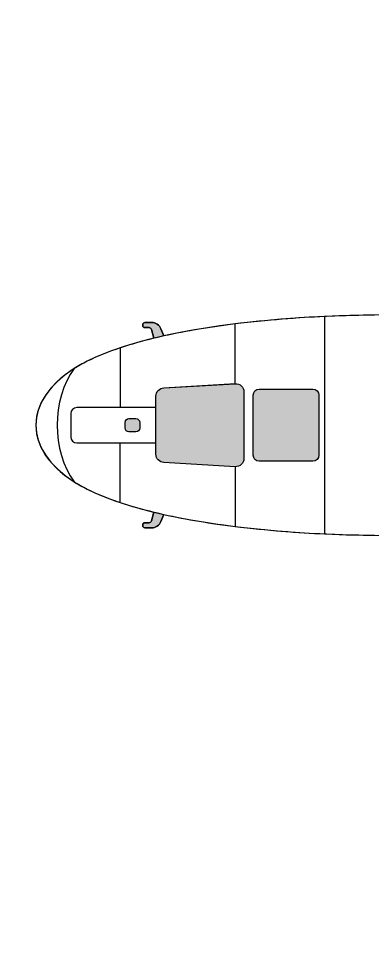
# Model space of a CAD drawing. Extents: x 65 to 351, y 40 to 244.
# Drawn here: x 101.44 to 116.31, y 91.84 to 131.04 of the extents above; entities that cross this region are included whole.
import ezdxf

# ---------------------------------------------------------------- set-up
doc = ezdxf.new("R2010")
doc.units = 0
doc.header["$MEASUREMENT"] = 0
doc.layers.add('4-VIEW', color=7, linetype='CONTINUOUS')
doc.layers.add('SOLIDS', color=7, linetype='CONTINUOUS')

msp = doc.modelspace()

# ---------------------------------------------------------------- hatches: boundary and pattern name
at = {"layer": 'SOLIDS'}
h = msp.add_hatch(color=252, dxfattribs=at)
edge = h.paths.add_edge_path()
edge.add_spline(control_points=[(107.033, 118.254), (107.033, 118.254), (106.741, 118.254), (106.741, 118.254), (106.697, 118.254), (106.661, 118.218), (106.661, 118.174), (106.661, 118.174), (106.661, 118.123), (106.661, 118.123), (106.661, 118.079), (106.697, 118.043), (106.741, 118.043), (106.741, 118.043), (106.921, 118.043), (106.921, 118.043), (106.972, 118.043), (107.017, 118.008), (107.029, 117.958), (107.029, 117.958), (107.118, 117.591), (107.118, 117.591), (107.257, 117.625), (107.398, 117.658), (107.539, 117.689), (107.539, 117.689), (107.418, 117.992), (107.418, 117.992), (107.354, 118.154), (107.206, 118.254), (107.033, 118.254)], knot_values=[0, 0, 0, 0, 1, 1, 1, 2, 2, 2, 3, 3, 3, 4, 4, 4, 5, 5, 5, 6, 6, 6, 7, 7, 7, 8, 8, 8, 9, 9, 9, 10, 10, 10, 10], degree=3, periodic=1)
h = msp.add_hatch(color=252, dxfattribs=at)
edge = h.paths.add_edge_path()
edge.add_spline(control_points=[(107.544, 115.508), (107.358, 115.497), (107.214, 115.344), (107.214, 115.158), (107.214, 115.158), (107.214, 114.677), (107.214, 114.677), (107.214, 114.677), (107.214, 113.193), (107.214, 113.193), (107.214, 113.193), (107.214, 112.712), (107.214, 112.712), (107.214, 112.526), (107.358, 112.374), (107.544, 112.362), (107.544, 112.362), (110.541, 112.187), (110.541, 112.187), (110.743, 112.176), (110.912, 112.335), (110.912, 112.537), (110.912, 112.537), (110.912, 115.333), (110.912, 115.333), (110.912, 115.535), (110.743, 115.695), (110.541, 115.682), (110.541, 115.682), (107.544, 115.508), (107.544, 115.508)], knot_values=[0, 0, 0, 0, 1, 1, 1, 2, 2, 2, 3, 3, 3, 4, 4, 4, 5, 5, 5, 6, 6, 6, 7, 7, 7, 8, 8, 8, 9, 9, 9, 10, 10, 10, 10], degree=3, periodic=1)
h = msp.add_hatch(color=252, dxfattribs=at)
edge = h.paths.add_edge_path()
edge.add_spline(control_points=[(111.557, 115.451), (111.416, 115.451), (111.302, 115.337), (111.302, 115.196), (111.302, 115.196), (111.302, 112.675), (111.302, 112.675), (111.302, 112.533), (111.416, 112.419), (111.557, 112.419), (111.557, 112.419), (113.807, 112.419), (113.807, 112.419), (113.948, 112.419), (114.062, 112.533), (114.062, 112.675), (114.062, 112.675), (114.062, 115.196), (114.062, 115.196), (114.062, 115.337), (113.948, 115.451), (113.807, 115.451), (113.807, 115.451), (111.557, 115.451), (111.557, 115.451)], knot_values=[0, 0, 0, 0, 1, 1, 1, 2, 2, 2, 3, 3, 3, 4, 4, 4, 5, 5, 5, 6, 6, 6, 7, 7, 7, 8, 8, 8, 8], degree=3, periodic=1)
h = msp.add_hatch(color=254, dxfattribs=at)
edge = h.paths.add_edge_path()
edge.add_spline(control_points=[(106.369, 114.213), (106.369, 114.213), (106.077, 114.213), (106.077, 114.213), (105.99, 114.213), (105.918, 114.142), (105.918, 114.054), (105.918, 114.054), (105.918, 113.817), (105.918, 113.817), (105.918, 113.729), (105.99, 113.658), (106.077, 113.658), (106.077, 113.658), (106.369, 113.658), (106.369, 113.658), (106.457, 113.658), (106.529, 113.729), (106.529, 113.817), (106.529, 113.817), (106.529, 114.054), (106.529, 114.054), (106.529, 114.142), (106.457, 114.213), (106.369, 114.213)], knot_values=[0, 0, 0, 0, 1, 1, 1, 2, 2, 2, 3, 3, 3, 4, 4, 4, 5, 5, 5, 6, 6, 6, 7, 7, 7, 8, 8, 8, 8], degree=3, periodic=1)
h = msp.add_hatch(color=252, dxfattribs=at)
edge = h.paths.add_edge_path()
edge.add_spline(control_points=[(107.118, 110.28), (107.118, 110.28), (107.029, 109.912), (107.029, 109.912), (107.017, 109.862), (106.972, 109.828), (106.921, 109.828), (106.921, 109.828), (106.741, 109.828), (106.741, 109.828), (106.697, 109.828), (106.661, 109.791), (106.661, 109.748), (106.661, 109.748), (106.661, 109.696), (106.661, 109.696), (106.661, 109.652), (106.697, 109.617), (106.741, 109.617), (106.741, 109.617), (107.033, 109.617), (107.033, 109.617), (107.206, 109.617), (107.354, 109.717), (107.418, 109.877), (107.418, 109.877), (107.539, 110.181), (107.539, 110.181), (107.398, 110.213), (107.257, 110.246), (107.118, 110.28)], knot_values=[0, 0, 0, 0, 1, 1, 1, 2, 2, 2, 3, 3, 3, 4, 4, 4, 5, 5, 5, 6, 6, 6, 7, 7, 7, 8, 8, 8, 9, 9, 9, 10, 10, 10, 10], degree=3, periodic=1)

# ---------------------------------------------------------------- linework, layer by layer
at = {"layer": '4-VIEW', "color": 250}
for points in [[(114.306, 118.509), (114.306, 109.362)], [(110.541, 115.683), (110.541, 118.202)], [(105.714, 117.19), (105.714, 114.677)], [(105.714, 110.68), (105.714, 113.193)], [(110.541, 112.188), (110.541, 109.668)]]:
    msp.add_lwpolyline(points, dxfattribs=at)
for points, knots in [([(139.387, 118.653), (139.387, 118.653), (116.407, 118.564), (116.407, 118.564), (114.107, 118.555), (107.706, 118.311), (104.322, 116.625), (101.444, 115.191), (101.44, 112.684), (104.319, 111.248), (107.701, 109.56), (114.107, 109.316), (116.407, 109.307), (116.407, 109.307), (139.387, 109.218), (139.387, 109.218)], [0, 0, 0, 0, 1, 1, 1, 2, 2, 2, 3, 3, 3, 4, 4, 4, 5, 5, 5, 5]), ([(107.539, 117.689), (107.539, 117.689), (107.418, 117.993), (107.418, 117.993), (107.354, 118.154), (107.206, 118.254), (107.033, 118.254), (107.033, 118.254), (106.74, 118.254), (106.74, 118.254), (106.697, 118.254), (106.661, 118.218), (106.661, 118.174), (106.661, 118.174), (106.661, 118.123), (106.661, 118.123), (106.661, 118.079), (106.697, 118.043), (106.74, 118.043), (106.74, 118.043), (106.92, 118.043), (106.92, 118.043), (106.972, 118.043), (107.017, 118.008), (107.029, 117.958), (107.029, 117.958), (107.118, 117.591), (107.118, 117.591)], [0, 0, 0, 0, 1, 1, 1, 2, 2, 2, 3, 3, 3, 4, 4, 4, 5, 5, 5, 6, 6, 6, 7, 7, 7, 8, 8, 8, 9, 9, 9, 9]), ([(110.912, 115.333), (110.912, 115.535), (110.743, 115.695), (110.541, 115.683), (110.541, 115.683), (107.543, 115.508), (107.543, 115.508), (107.358, 115.497), (107.213, 115.344), (107.213, 115.158), (107.213, 115.158), (107.213, 112.713), (107.213, 112.713), (107.213, 112.526), (107.358, 112.374), (107.543, 112.363), (107.543, 112.363), (110.541, 112.188), (110.541, 112.188), (110.743, 112.176), (110.912, 112.335), (110.912, 112.537), (110.912, 112.537), (110.912, 115.333), (110.912, 115.333), (110.912, 115.333), (110.912, 115.333), (110.912, 115.333)], [0, 0, 0, 0, 1, 1, 1, 2, 2, 2, 3, 3, 3, 4, 4, 4, 5, 5, 5, 6, 6, 6, 7, 7, 7, 8, 8, 8, 9, 9, 9, 9]), ([(114.062, 115.196), (114.062, 115.337), (113.948, 115.451), (113.807, 115.451), (113.807, 115.451), (111.557, 115.451), (111.557, 115.451), (111.416, 115.451), (111.302, 115.337), (111.302, 115.196), (111.302, 115.196), (111.302, 112.675), (111.302, 112.675), (111.302, 112.533), (111.416, 112.419), (111.557, 112.419), (111.557, 112.419), (113.807, 112.419), (113.807, 112.419), (113.948, 112.419), (114.062, 112.533), (114.062, 112.675), (114.062, 112.675), (114.062, 115.196), (114.062, 115.196), (114.062, 115.196), (114.062, 115.196), (114.062, 115.196)], [0, 0, 0, 0, 1, 1, 1, 2, 2, 2, 3, 3, 3, 4, 4, 4, 5, 5, 5, 6, 6, 6, 7, 7, 7, 8, 8, 8, 9, 9, 9, 9]), ([(107.213, 114.677), (107.213, 114.677), (103.887, 114.677), (103.887, 114.677), (103.746, 114.677), (103.631, 114.562), (103.631, 114.422), (103.631, 114.422), (103.631, 113.449), (103.631, 113.449), (103.631, 113.309), (103.746, 113.193), (103.887, 113.193), (103.887, 113.193), (107.213, 113.193), (107.213, 113.193)], [0, 0, 0, 0, 1, 1, 1, 2, 2, 2, 3, 3, 3, 4, 4, 4, 5, 5, 5, 5]), ([(106.529, 114.054), (106.529, 114.142), (106.457, 114.213), (106.369, 114.213), (106.369, 114.213), (106.077, 114.213), (106.077, 114.213), (105.989, 114.213), (105.918, 114.142), (105.918, 114.054), (105.918, 114.054), (105.918, 113.817), (105.918, 113.817), (105.918, 113.729), (105.989, 113.658), (106.077, 113.658), (106.077, 113.658), (106.369, 113.658), (106.369, 113.658), (106.457, 113.658), (106.529, 113.729), (106.529, 113.817), (106.529, 113.817), (106.529, 114.054), (106.529, 114.054), (106.529, 114.054), (106.529, 114.054), (106.529, 114.054)], [0, 0, 0, 0, 1, 1, 1, 2, 2, 2, 3, 3, 3, 4, 4, 4, 5, 5, 5, 6, 6, 6, 7, 7, 7, 8, 8, 8, 9, 9, 9, 9]), ([(107.539, 110.181), (107.539, 110.181), (107.418, 109.878), (107.418, 109.878), (107.354, 109.717), (107.206, 109.617), (107.033, 109.617), (107.033, 109.617), (106.74, 109.617), (106.74, 109.617), (106.697, 109.617), (106.661, 109.652), (106.661, 109.696), (106.661, 109.696), (106.661, 109.748), (106.661, 109.748), (106.661, 109.791), (106.697, 109.828), (106.74, 109.828), (106.74, 109.828), (106.92, 109.828), (106.92, 109.828), (106.972, 109.828), (107.017, 109.862), (107.029, 109.912), (107.029, 109.912), (107.118, 110.28), (107.118, 110.28)], [0, 0, 0, 0, 1, 1, 1, 2, 2, 2, 3, 3, 3, 4, 4, 4, 5, 5, 5, 6, 6, 6, 7, 7, 7, 8, 8, 8, 9, 9, 9, 9])]:
    msp.add_open_spline(points, degree=3, knots=knots, dxfattribs=at)
msp.add_open_spline([(103.777, 116.323), (102.818, 115.039), (102.818, 112.831), (103.777, 111.547)], degree=3, dxfattribs=at)
at = {"layer": 'SOLIDS'}
for points, knots in [([(136.523, 154.147), (136.523, 154.147), (140.778, 130.406), (140.778, 130.406), (140.778, 130.406), (140.862, 129.939), (140.862, 129.939), (142.905, 129.288), (142.87, 125.76), (140.758, 125.207), (140.758, 125.207), (140.758, 119.721), (140.758, 119.721), (140.875, 119.521), (140.945, 119.262), (140.945, 118.981), (140.945, 118.922), (140.942, 118.865), (140.936, 118.808), (140.931, 118.757), (140.923, 118.707), (140.913, 118.658), (140.913, 118.658), (146.696, 118.68), (146.696, 118.68), (146.696, 118.68), (151.09, 118.697), (151.09, 118.697), (151.09, 118.697), (162.555, 118.741), (162.555, 118.741), (164.502, 118.744), (166.265, 118.675), (167.954, 118.515), (170.707, 118.254), (173.259, 117.753), (176.078, 116.935), (176.078, 116.935), (176.078, 116.944), (176.078, 116.944), (176.078, 116.944), (177.078, 134.719), (177.078, 134.719), (177.078, 134.719), (177.089, 134.922), (177.089, 134.922), (177.121, 135.5), (177.481, 135.551), (177.705, 135.321), (179.214, 135.867), (181.155, 135.708), (183.603, 135.044), (183.766, 135), (183.878, 134.86), (183.885, 134.69), (183.885, 134.69), (184.126, 128.561), (184.126, 128.561), (184.126, 128.561), (184.625, 115.875), (184.625, 115.875), (184.63, 115.742), (184.553, 115.626), (184.428, 115.58), (184.428, 115.58), (183.835, 115.358), (183.835, 115.358), (183.835, 115.358), (182.999, 115.043), (182.999, 115.043), (182.963, 115.03), (182.93, 115.024), (182.893, 115.024), (182.893, 115.024), (182.837, 115.024), (182.837, 115.024), (182.837, 115.024), (182.837, 114.662), (182.837, 114.662), (182.929, 114.666), (183.02, 114.669), (183.111, 114.671), (191.83, 114.924), (191.83, 112.946), (183.111, 113.2), (183.02, 113.202), (182.929, 113.204), (182.837, 113.207), (182.837, 113.207), (182.837, 112.846), (182.837, 112.846), (182.837, 112.846), (182.893, 112.846), (182.893, 112.846), (182.93, 112.846), (182.963, 112.84), (182.999, 112.827), (182.999, 112.827), (183.835, 112.513), (183.835, 112.513), (183.835, 112.513), (184.428, 112.291), (184.428, 112.291), (184.553, 112.244), (184.63, 112.128), (184.625, 111.995), (184.625, 111.995), (184.126, 99.308), (184.126, 99.308), (184.126, 99.308), (183.885, 93.179), (183.885, 93.179), (183.878, 93.01), (183.766, 92.87), (183.603, 92.825), (181.155, 92.162), (179.214, 92.003), (177.705, 92.548), (177.481, 92.319), (177.121, 92.369), (177.089, 92.948), (177.089, 92.948), (177.078, 93.151), (177.078, 93.151), (177.078, 93.151), (176.078, 110.927), (176.078, 110.927), (176.078, 110.927), (176.078, 110.935), (176.078, 110.935), (173.259, 110.117), (170.707, 109.616), (167.954, 109.356), (166.265, 109.196), (164.502, 109.126), (162.555, 109.129), (162.555, 109.129), (151.09, 109.173), (151.09, 109.173), (151.09, 109.173), (146.696, 109.19), (146.696, 109.19), (146.696, 109.19), (140.913, 109.212), (140.913, 109.212), (140.923, 109.163), (140.931, 109.113), (140.936, 109.062), (140.942, 109.006), (140.945, 108.948), (140.945, 108.889), (140.945, 108.607), (140.875, 108.35), (140.758, 108.149), (140.758, 108.149), (140.758, 102.663), (140.758, 102.663), (142.87, 102.11), (142.905, 98.582), (140.862, 97.931), (140.862, 97.931), (140.778, 97.464), (140.778, 97.464), (140.778, 97.464), (136.523, 73.724), (136.523, 73.724), (136.523, 73.724), (136.679, 73.724), (136.679, 73.724), (136.769, 73.724), (136.836, 73.643), (136.821, 73.554), (136.821, 73.554), (135.608, 66.813), (135.608, 66.813), (135.596, 66.742), (135.533, 66.692), (135.461, 66.695), (135.461, 66.695), (135.265, 66.703), (135.265, 66.703), (135.265, 66.703), (133.66, 57.755), (133.66, 57.755), (133.66, 57.755), (133.613, 57.488), (133.613, 57.488), (133.613, 57.488), (133.603, 57.432), (133.603, 57.432), (133.565, 57.224), (133.48, 57.04), (133.354, 56.889), (133.301, 56.826), (133.242, 56.769), (133.176, 56.719), (133.089, 56.653), (132.992, 56.597), (132.885, 56.555), (132.885, 56.555), (129.434, 55.196), (129.434, 55.196), (129.098, 55.064), (128.756, 55.022), (128.431, 55.056), (128.108, 55.091), (127.801, 55.199), (127.532, 55.368), (127.016, 55.69), (126.64, 56.232), (126.556, 56.889), (126.545, 56.981), (126.539, 57.074), (126.539, 57.17), (126.539, 57.17), (126.539, 57.528), (126.539, 57.528), (126.539, 57.528), (126.582, 87.466), (126.582, 87.466), (125.191, 87.52), (125.103, 87.889), (126.539, 88.1), (126.556, 88.103), (126.572, 88.097), (126.582, 88.085), (126.582, 88.085), (126.586, 90.685), (126.586, 90.685), (126.586, 90.685), (126.545, 90.686), (126.545, 90.686), (126.479, 90.687), (126.424, 90.742), (126.424, 90.808), (126.424, 90.808), (126.397, 93.086), (126.397, 93.086), (126.396, 93.153), (126.449, 93.206), (126.515, 93.204), (126.515, 93.204), (126.59, 93.203), (126.59, 93.203), (126.59, 93.203), (126.592, 94.713), (126.592, 94.713), (126.592, 94.713), (126.593, 95.677), (126.593, 95.677), (126.593, 95.677), (126.595, 96.722), (126.595, 96.722), (126.412, 96.776), (126.284, 96.906), (126.232, 97.08), (123.65, 97.22), (121.698, 97.556), (120.349, 98.08), (120.253, 98.116), (120.161, 98.154), (120.071, 98.193), (119.881, 98.276), (119.765, 98.454), (119.765, 98.661), (119.765, 98.661), (119.765, 98.801), (119.765, 98.801), (119.765, 98.801), (119.765, 99.28), (119.765, 99.28), (116.399, 99.636), (116.668, 101.192), (119.765, 101.397), (119.765, 101.397), (119.765, 101.525), (119.765, 101.525), (119.765, 101.525), (119.765, 102.025), (119.765, 102.025), (119.765, 102.237), (119.887, 102.418), (120.084, 102.497), (121.457, 103.052), (122.967, 103.264), (124.527, 103.352), (124.527, 103.352), (126.601, 103.305), (126.601, 103.305), (126.601, 103.305), (126.601, 106.381), (126.601, 106.381), (126.601, 106.381), (126.601, 106.743), (126.601, 106.743), (126.601, 106.786), (126.628, 106.822), (126.669, 106.834), (126.669, 106.834), (126.756, 106.861), (126.756, 106.861), (126.797, 106.874), (126.824, 106.91), (126.824, 106.952), (126.824, 106.952), (126.824, 107.255), (126.824, 107.255), (126.824, 107.255), (126.824, 107.557), (126.824, 107.557), (126.824, 107.599), (126.799, 107.634), (126.76, 107.648), (126.76, 107.648), (126.665, 107.681), (126.665, 107.681), (126.626, 107.695), (126.601, 107.73), (126.601, 107.772), (126.601, 107.772), (126.601, 108.088), (126.601, 108.088), (126.601, 108.088), (126.601, 109.267), (126.601, 109.267), (126.601, 109.267), (124.482, 109.275), (124.482, 109.275), (124.482, 109.275), (116.407, 109.307), (116.407, 109.307), (115.888, 109.309), (115.16, 109.323), (114.306, 109.362), (113.204, 109.413), (111.89, 109.508), (110.541, 109.675), (109.536, 109.799), (108.511, 109.964), (107.539, 110.181), (107.539, 110.181), (107.418, 109.877), (107.418, 109.877), (107.354, 109.717), (107.206, 109.617), (107.033, 109.617), (107.033, 109.617), (106.741, 109.617), (106.741, 109.617), (106.697, 109.617), (106.661, 109.652), (106.661, 109.696), (106.661, 109.696), (106.661, 109.748), (106.661, 109.748), (106.661, 109.791), (106.697, 109.828), (106.741, 109.828), (106.741, 109.828), (106.921, 109.828), (106.921, 109.828), (106.972, 109.828), (107.017, 109.862), (107.029, 109.912), (107.029, 109.912), (107.118, 110.28), (107.118, 110.28), (106.631, 110.398), (106.159, 110.532), (105.714, 110.68), (105.211, 110.849), (104.741, 111.037), (104.319, 111.248), (104.123, 111.345), (103.94, 111.448), (103.771, 111.556), (101.624, 112.913), (101.626, 114.959), (103.771, 116.315), (103.941, 116.423), (104.125, 116.526), (104.322, 116.625), (104.744, 116.835), (105.212, 117.022), (105.714, 117.19), (106.159, 117.339), (106.631, 117.472), (107.118, 117.591), (107.118, 117.591), (107.029, 117.958), (107.029, 117.958), (107.017, 118.008), (106.972, 118.043), (106.921, 118.043), (106.921, 118.043), (106.741, 118.043), (106.741, 118.043), (106.697, 118.043), (106.661, 118.079), (106.661, 118.123), (106.661, 118.123), (106.661, 118.174), (106.661, 118.174), (106.661, 118.218), (106.697, 118.254), (106.741, 118.254), (106.741, 118.254), (107.033, 118.254), (107.033, 118.254), (107.206, 118.254), (107.354, 118.154), (107.418, 117.992), (107.418, 117.992), (107.539, 117.689), (107.539, 117.689), (108.511, 117.906), (109.536, 118.071), (110.541, 118.196), (111.89, 118.362), (113.204, 118.457), (114.306, 118.509), (115.16, 118.548), (115.888, 118.562), (116.407, 118.564), (116.407, 118.564), (124.482, 118.595), (124.482, 118.595), (124.482, 118.595), (126.601, 118.604), (126.601, 118.604), (126.601, 118.604), (126.601, 119.782), (126.601, 119.782), (126.601, 119.782), (126.601, 120.099), (126.601, 120.099), (126.601, 120.14), (126.626, 120.175), (126.665, 120.189), (126.665, 120.189), (126.76, 120.223), (126.76, 120.223), (126.799, 120.236), (126.824, 120.272), (126.824, 120.312), (126.824, 120.312), (126.824, 120.615), (126.824, 120.615), (126.824, 120.615), (126.824, 120.918), (126.824, 120.918), (126.824, 120.96), (126.797, 120.997), (126.756, 121.009), (126.756, 121.009), (126.669, 121.036), (126.669, 121.036), (126.628, 121.048), (126.601, 121.085), (126.601, 121.127), (126.601, 121.127), (126.601, 121.489), (126.601, 121.489), (126.601, 121.489), (126.601, 124.564), (126.601, 124.564), (126.601, 124.564), (124.527, 124.518), (124.527, 124.518), (122.967, 124.606), (121.457, 124.818), (120.084, 125.372), (119.887, 125.451), (119.765, 125.633), (119.765, 125.845), (119.765, 125.845), (119.765, 126.345), (119.765, 126.345), (119.765, 126.345), (119.765, 126.472), (119.765, 126.472), (116.668, 126.678), (116.399, 128.234), (119.765, 128.59), (119.765, 128.59), (119.765, 129.07), (119.765, 129.07), (119.765, 129.07), (119.765, 129.209), (119.765, 129.209), (119.765, 129.416), (119.881, 129.593), (120.071, 129.676), (120.161, 129.715), (120.253, 129.753), (120.349, 129.79), (121.698, 130.313), (123.65, 130.65), (126.232, 130.79), (126.284, 130.965), (126.412, 131.093), (126.595, 131.148), (126.595, 131.148), (126.593, 132.193), (126.593, 132.193), (126.593, 132.193), (126.592, 133.157), (126.592, 133.157), (126.592, 133.157), (126.59, 134.667), (126.59, 134.667), (126.59, 134.667), (126.515, 134.666), (126.515, 134.666), (126.449, 134.665), (126.396, 134.718), (126.397, 134.784), (126.397, 134.784), (126.424, 137.062), (126.424, 137.062), (126.424, 137.128), (126.479, 137.183), (126.545, 137.184), (126.545, 137.184), (126.586, 137.184), (126.586, 137.184), (126.586, 137.184), (126.582, 139.785), (126.582, 139.785), (126.572, 139.773), (126.556, 139.767), (126.539, 139.769), (125.103, 139.981), (125.191, 140.35), (126.582, 140.403), (126.582, 140.403), (126.539, 170.341), (126.539, 170.341), (126.539, 170.341), (126.539, 170.699), (126.539, 170.699), (126.539, 170.795), (126.545, 170.889), (126.556, 170.981), (126.64, 171.638), (127.016, 172.18), (127.532, 172.502), (127.801, 172.671), (128.108, 172.779), (128.431, 172.813), (128.756, 172.848), (129.098, 172.806), (129.434, 172.674), (129.434, 172.674), (132.885, 171.315), (132.885, 171.315), (132.992, 171.272), (133.089, 171.217), (133.176, 171.151), (133.242, 171.101), (133.302, 171.044), (133.354, 170.981), (133.48, 170.83), (133.565, 170.646), (133.603, 170.438), (133.603, 170.438), (133.613, 170.381), (133.613, 170.381), (133.613, 170.381), (133.66, 170.115), (133.66, 170.115), (133.66, 170.115), (135.265, 161.166), (135.265, 161.166), (135.265, 161.166), (135.461, 161.175), (135.461, 161.175), (135.533, 161.178), (135.596, 161.128), (135.608, 161.057), (135.608, 161.057), (136.821, 154.315), (136.821, 154.315), (136.836, 154.227), (136.769, 154.147), (136.679, 154.147), (136.679, 154.147), (136.523, 154.147), (136.523, 154.147)], [0, 0, 0, 0, 1, 1, 1, 2, 2, 2, 3, 3, 3, 4, 4, 4, 5, 5, 5, 6, 6, 6, 7, 7, 7, 8, 8, 8, 9, 9, 9, 10, 10, 10, 11, 11, 11, 12, 12, 12, 13, 13, 13, 14, 14, 14, 15, 15, 15, 16, 16, 16, 17, 17, 17, 18, 18, 18, 19, 19, 19, 20, 20, 20, 21, 21, 21, 22, 22, 22, 23, 23, 23, 24, 24, 24, 25, 25, 25, 26, 26, 26, 27, 27, 27, 28, 28, 28, 29, 29, 29, 30, 30, 30, 31, 31, 31, 32, 32, 32, 33, 33, 33, 34, 34, 34, 35, 35, 35, 36, 36, 36, 37, 37, 37, 38, 38, 38, 39, 39, 39, 40, 40, 40, 41, 41, 41, 42, 42, 42, 43, 43, 43, 44, 44, 44, 45, 45, 45, 46, 46, 46, 47, 47, 47, 48, 48, 48, 49, 49, 49, 50, 50, 50, 51, 51, 51, 52, 52, 52, 53, 53, 53, 54, 54, 54, 55, 55, 55, 56, 56, 56, 57, 57, 57, 58, 58, 58, 59, 59, 59, 60, 60, 60, 61, 61, 61, 62, 62, 62, 63, 63, 63, 64, 64, 64, 65, 65, 65, 66, 66, 66, 67, 67, 67, 68, 68, 68, 69, 69, 69, 70, 70, 70, 71, 71, 71, 72, 72, 72, 73, 73, 73, 74, 74, 74, 75, 75, 75, 76, 76, 76, 77, 77, 77, 78, 78, 78, 79, 79, 79, 80, 80, 80, 81, 81, 81, 82, 82, 82, 83, 83, 83, 84, 84, 84, 85, 85, 85, 86, 86, 86, 87, 87, 87, 88, 88, 88, 89, 89, 89, 90, 90, 90, 91, 91, 91, 92, 92, 92, 93, 93, 93, 94, 94, 94, 95, 95, 95, 96, 96, 96, 97, 97, 97, 98, 98, 98, 99, 99, 99, 100, 100, 100, 101, 101, 101, 102, 102, 102, 103, 103, 103, 104, 104, 104, 105, 105, 105, 106, 106, 106, 107, 107, 107, 108, 108, 108, 109, 109, 109, 110, 110, 110, 111, 111, 111, 112, 112, 112, 113, 113, 113, 114, 114, 114, 115, 115, 115, 116, 116, 116, 117, 117, 117, 118, 118, 118, 119, 119, 119, 120, 120, 120, 121, 121, 121, 122, 122, 122, 123, 123, 123, 124, 124, 124, 125, 125, 125, 126, 126, 126, 127, 127, 127, 128, 128, 128, 129, 129, 129, 130, 130, 130, 131, 131, 131, 132, 132, 132, 133, 133, 133, 134, 134, 134, 135, 135, 135, 136, 136, 136, 137, 137, 137, 138, 138, 138, 139, 139, 139, 140, 140, 140, 141, 141, 141, 142, 142, 142, 143, 143, 143, 144, 144, 144, 145, 145, 145, 146, 146, 146, 147, 147, 147, 148, 148, 148, 149, 149, 149, 150, 150, 150, 151, 151, 151, 152, 152, 152, 153, 153, 153, 154, 154, 154, 155, 155, 155, 156, 156, 156, 157, 157, 157, 158, 158, 158, 159, 159, 159, 160, 160, 160, 161, 161, 161, 162, 162, 162, 163, 163, 163, 164, 164, 164, 165, 165, 165, 166, 166, 166, 167, 167, 167, 168, 168, 168, 169, 169, 169, 170, 170, 170, 171, 171, 171, 172, 172, 172, 173, 173, 173, 174, 174, 174, 175, 175, 175, 176, 176, 176, 177, 177, 177, 178, 178, 178, 179, 179, 179, 180, 180, 180, 181, 181, 181, 182, 182, 182, 183, 183, 183, 184, 184, 184, 185, 185, 185, 186, 186, 186, 187, 187, 187, 188, 188, 188, 189, 189, 189, 190, 190, 190, 191, 191, 191, 192, 192, 192, 193, 193, 193, 194, 194, 194, 195, 195, 195, 196, 196, 196, 196]), ([(107.033, 118.254), (107.033, 118.254), (106.741, 118.254), (106.741, 118.254), (106.697, 118.254), (106.661, 118.218), (106.661, 118.174), (106.661, 118.174), (106.661, 118.123), (106.661, 118.123), (106.661, 118.079), (106.697, 118.043), (106.741, 118.043), (106.741, 118.043), (106.921, 118.043), (106.921, 118.043), (106.972, 118.043), (107.017, 118.008), (107.029, 117.958), (107.029, 117.958), (107.118, 117.591), (107.118, 117.591), (107.257, 117.625), (107.398, 117.658), (107.539, 117.689), (107.539, 117.689), (107.418, 117.992), (107.418, 117.992), (107.354, 118.154), (107.206, 118.254), (107.033, 118.254)], [0, 0, 0, 0, 1, 1, 1, 2, 2, 2, 3, 3, 3, 4, 4, 4, 5, 5, 5, 6, 6, 6, 7, 7, 7, 8, 8, 8, 9, 9, 9, 10, 10, 10, 10]), ([(107.544, 115.508), (107.358, 115.497), (107.214, 115.344), (107.214, 115.158), (107.214, 115.158), (107.214, 114.677), (107.214, 114.677), (107.214, 114.677), (107.214, 113.193), (107.214, 113.193), (107.214, 113.193), (107.214, 112.712), (107.214, 112.712), (107.214, 112.526), (107.358, 112.374), (107.544, 112.362), (107.544, 112.362), (110.541, 112.187), (110.541, 112.187), (110.743, 112.176), (110.912, 112.335), (110.912, 112.537), (110.912, 112.537), (110.912, 115.333), (110.912, 115.333), (110.912, 115.535), (110.743, 115.695), (110.541, 115.682), (110.541, 115.682), (107.544, 115.508), (107.544, 115.508)], [0, 0, 0, 0, 1, 1, 1, 2, 2, 2, 3, 3, 3, 4, 4, 4, 5, 5, 5, 6, 6, 6, 7, 7, 7, 8, 8, 8, 9, 9, 9, 10, 10, 10, 10]), ([(111.557, 115.451), (111.416, 115.451), (111.302, 115.337), (111.302, 115.196), (111.302, 115.196), (111.302, 112.675), (111.302, 112.675), (111.302, 112.533), (111.416, 112.419), (111.557, 112.419), (111.557, 112.419), (113.807, 112.419), (113.807, 112.419), (113.948, 112.419), (114.062, 112.533), (114.062, 112.675), (114.062, 112.675), (114.062, 115.196), (114.062, 115.196), (114.062, 115.337), (113.948, 115.451), (113.807, 115.451), (113.807, 115.451), (111.557, 115.451), (111.557, 115.451)], [0, 0, 0, 0, 1, 1, 1, 2, 2, 2, 3, 3, 3, 4, 4, 4, 5, 5, 5, 6, 6, 6, 7, 7, 7, 8, 8, 8, 8]), ([(106.369, 114.213), (106.369, 114.213), (106.077, 114.213), (106.077, 114.213), (105.99, 114.213), (105.918, 114.142), (105.918, 114.054), (105.918, 114.054), (105.918, 113.817), (105.918, 113.817), (105.918, 113.729), (105.99, 113.658), (106.077, 113.658), (106.077, 113.658), (106.369, 113.658), (106.369, 113.658), (106.457, 113.658), (106.529, 113.729), (106.529, 113.817), (106.529, 113.817), (106.529, 114.054), (106.529, 114.054), (106.529, 114.142), (106.457, 114.213), (106.369, 114.213)], [0, 0, 0, 0, 1, 1, 1, 2, 2, 2, 3, 3, 3, 4, 4, 4, 5, 5, 5, 6, 6, 6, 7, 7, 7, 8, 8, 8, 8]), ([(107.118, 110.28), (107.118, 110.28), (107.029, 109.912), (107.029, 109.912), (107.017, 109.862), (106.972, 109.828), (106.921, 109.828), (106.921, 109.828), (106.741, 109.828), (106.741, 109.828), (106.697, 109.828), (106.661, 109.791), (106.661, 109.748), (106.661, 109.748), (106.661, 109.696), (106.661, 109.696), (106.661, 109.652), (106.697, 109.617), (106.741, 109.617), (106.741, 109.617), (107.033, 109.617), (107.033, 109.617), (107.206, 109.617), (107.354, 109.717), (107.418, 109.877), (107.418, 109.877), (107.539, 110.181), (107.539, 110.181), (107.398, 110.213), (107.257, 110.246), (107.118, 110.28)], [0, 0, 0, 0, 1, 1, 1, 2, 2, 2, 3, 3, 3, 4, 4, 4, 5, 5, 5, 6, 6, 6, 7, 7, 7, 8, 8, 8, 9, 9, 9, 10, 10, 10, 10])]:
    msp.add_open_spline(points, degree=3, knots=knots, dxfattribs=at)

doc.saveas('drawing.dxf')
